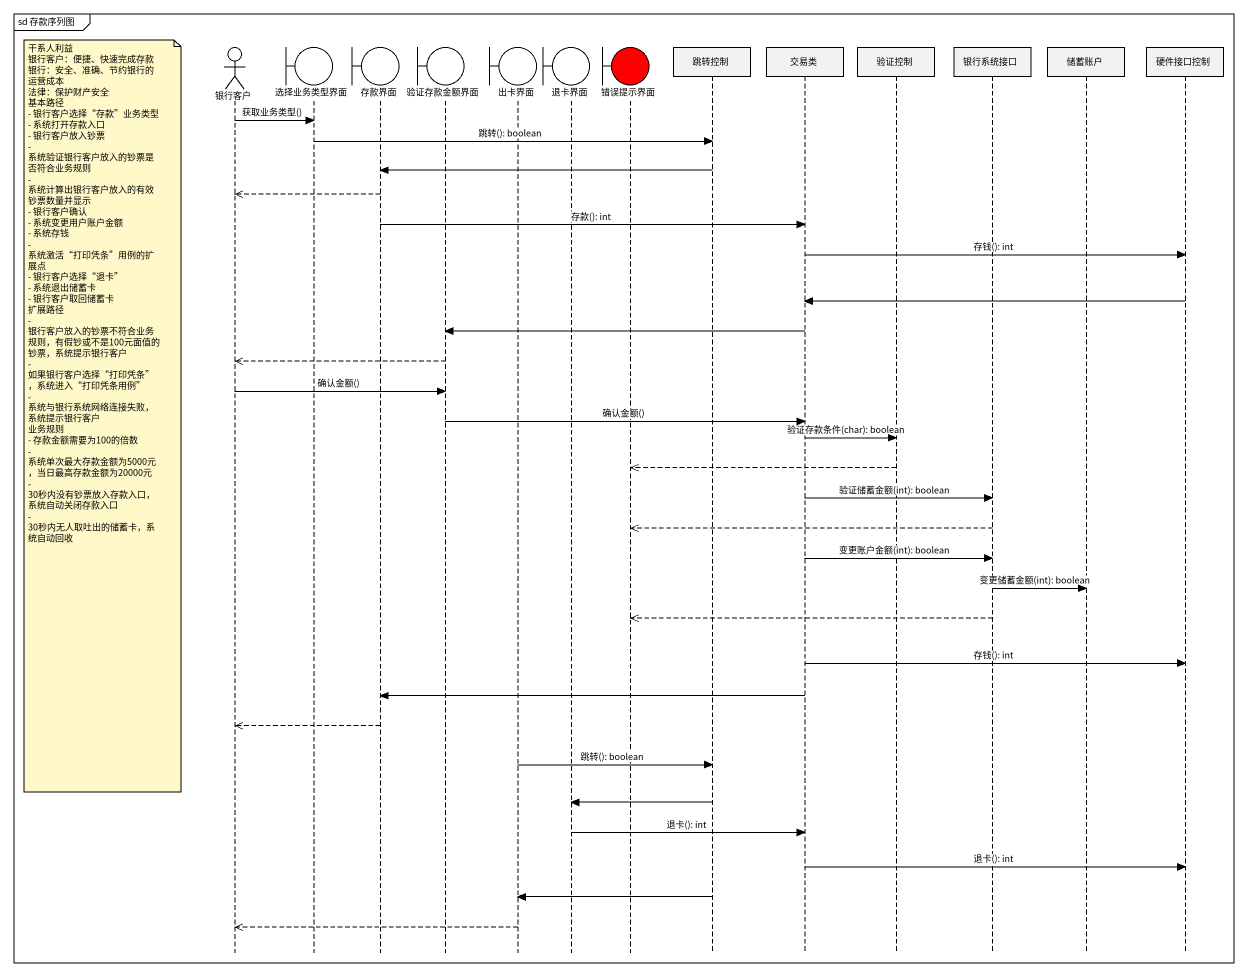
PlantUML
@startuml
mainframe sd 存款序列图
hide footbox
actor 银行客户
boundary 选择业务类型界面
boundary 存款界面
boundary 验证存款金额界面
boundary 出卡界面
boundary 退卡界面
boundary 错误提示界面 #FF0000
participant 跳转控制
participant 交易类
participant 验证控制
participant 银行系统接口
participant 储蓄账户
participant 硬件接口控制

银行客户 -> 选择业务类型界面 : 获取业务类型()
选择业务类型界面 -> 跳转控制 : 跳转(): boolean
跳转控制 -> 存款界面
存款界面 -->> 银行客户
存款界面 -> 交易类 : 存款(): int
交易类 -> 硬件接口控制 : 存钱(): int
硬件接口控制 -> 交易类
交易类 -> 验证存款金额界面
验证存款金额界面 -->> 银行客户
银行客户 -> 验证存款金额界面 : 确认金额()
note left of 银行客户
  干系人利益
  银行客户：便捷、快速完成存款
  银行：安全、准确、节约银行的运营成本
  法律：保护财产安全
  基本路径
  - 银行客户选择“存款”业务类型
  - 系统打开存款入口
  - 银行客户放入钞票
  - 系统验证银行客户放入的钞票是否符合业务规则
  - 系统计算出银行客户放入的有效钞票数量并显示
  - 银行客户确认
  - 系统变更用户账户金额
  - 系统存钱
  - 系统激活“打印凭条”用例的扩展点
  - 银行客户选择“退卡”
  - 系统退出储蓄卡
  - 银行客户取回储蓄卡
  扩展路径
  - 银行客户放入的钞票不符合业务规则，有假钞或不是100元面值的钞票，系统提示银行客户
  - 如果银行客户选择“打印凭条”，系统进入“打印凭条用例”
  - 系统与银行系统网络连接失败，系统提示银行客户
  业务规则
  - 存款金额需要为100的倍数
  - 系统单次最大存款金额为5000元，当日最高存款金额为20000元
  - 30秒内没有钞票放入存款入口，系统自动关闭存款入口
  - 30秒内无人取吐出的储蓄卡，系统自动回收
end note
验证存款金额界面 -> 交易类 : 确认金额()
交易类 -> 验证控制 : 验证存款条件(char): boolean
验证控制 -->> 错误提示界面
交易类 -> 银行系统接口 : 验证储蓄金额(int): boolean
银行系统接口 -->> 错误提示界面
交易类 -> 银行系统接口 : 变更账户金额(int): boolean
银行系统接口 -> 储蓄账户 : 变更储蓄金额(int): boolean
银行系统接口 -->> 错误提示界面
交易类 -> 硬件接口控制 : 存钱(): int
交易类 -> 存款界面
存款界面 -->> 银行客户
出卡界面 -> 跳转控制 : 跳转(): boolean
跳转控制 -> 退卡界面
退卡界面 -> 交易类 : 退卡(): int
交易类 -> 硬件接口控制 : 退卡(): int
跳转控制 -> 出卡界面
出卡界面 -->> 银行客户
@enduml
